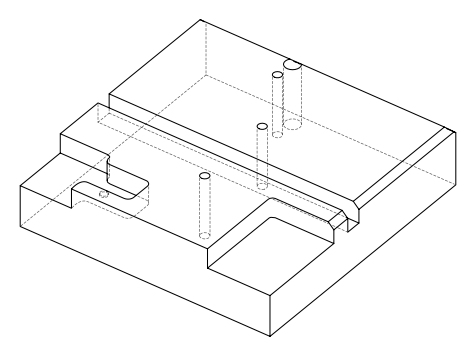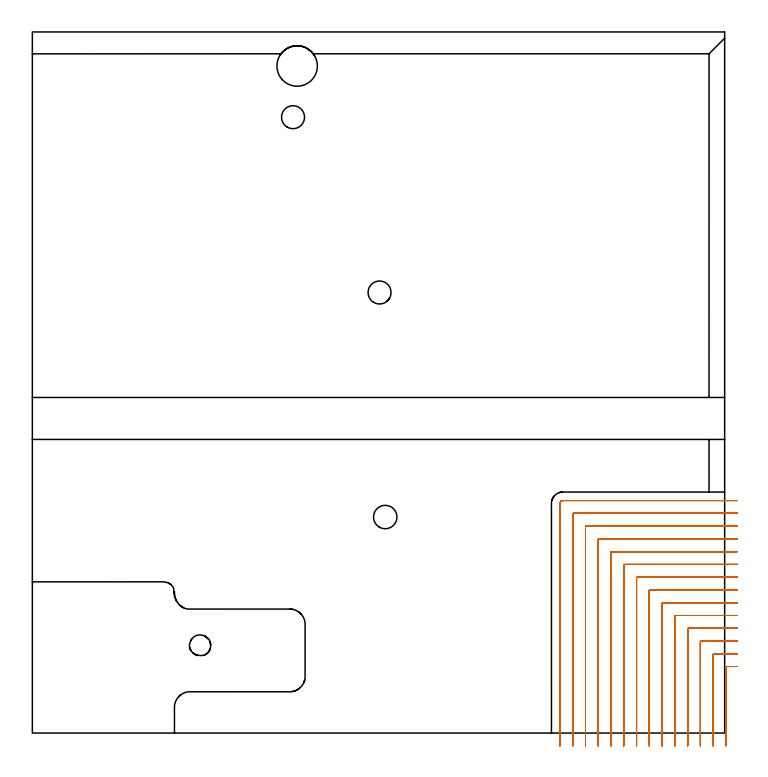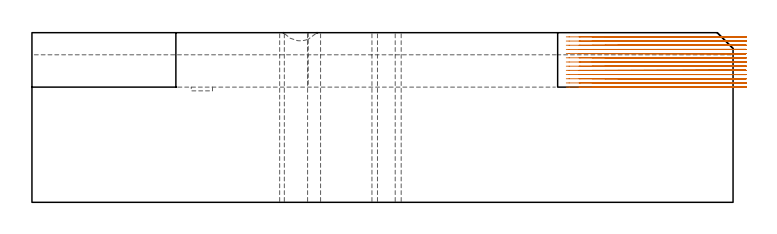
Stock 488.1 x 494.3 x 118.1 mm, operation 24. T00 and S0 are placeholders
(PLAN: 26 operations, 18 tool changes, 203.1 min)
(1 SPOT_DRILL | STEP1HOLE | NXT0321_9005460120000 | 0.03 min | 7 mm3)
(2 SPOT_DRILL_1 | STEP1HOLE_1 | NXT0321_9005460120000 | 0.05 min | 182 mm3)
(3 SPOT_DRILL_2 | STEP1HOLE_2 | NXT0321_9005460120000 | 0.03 min | 3 mm3)
(4 SPOT_DRILL_3 | STEP1HOLE_3 | NXT0321_9005460120000 | 0.03 min | 3 mm3)
(5 SPOT_DRILL_4 | STEP1POCKET | NXT0321_9005460120000 | 0.04 min | 4181 mm3)
(6 DRILL_BLIND_HOLE_INTO_CENTER | STEP1HOLE | NXT0301_077 | 0.07 min | 1278 mm3)
(7 GUN_DRILL_THROUGH_HOLE | STEP1HOLE | UGT0307_007 | 0.58 min | 8068 mm3)
(8 DRILL_TO_ENLARGE_THROUGH_HOLE | STEP1HOLE | UGT0301_286 | 0.51 min | 14924 mm3)
(9 DRILL_BLIND_HOLE_INTO_CENTER_1 | STEP1HOLE_1 | NXT0301_077 | 0.07 min | 1125 mm3)
(10 GUN_DRILL_THROUGH_HOLE_1 | STEP1HOLE_1 | UGT0307_007 | 0.59 min | 8078 mm3)
(11 DRILL_TO_ENLARGE_THROUGH_HOLE_1 | STEP1HOLE_1 | NXT0301_104 | 0.5 min | 8735 mm3)
(12 DRILL_TO_ENLARGE_THROUGH_HOLE_2 | STEP1HOLE_1 | UGT0301_392 | 0.52 min | 57133 mm3)
(13 DRILL_BLIND_HOLE_INTO_CENTER_2 | STEP1HOLE_2 | NXT0301_077 | 0.07 min | 1281 mm3)
(14 GUN_DRILL_THROUGH_HOLE_2 | STEP1HOLE_2 | UGT0307_007 | 0.58 min | 8064 mm3)
(15 DRILL_TO_ENLARGE_THROUGH_HOLE_3 | STEP1HOLE_2 | UGT0301_286 | 0.51 min | 14933 mm3)
(16 DRILL_BLIND_HOLE_INTO_CENTER_3 | STEP1HOLE_3 | NXT0301_038 | 0.05 min | 322 mm3)
(17 GUN_DRILL_THROUGH_HOLE_3 | STEP1HOLE_3 | UGT0307_002 | 0.56 min | 3016 mm3)
(18 SPADE_DRILL_TO_ENLARGE_THROUGH_HOLE | STEP1HOLE_3 | UGT0306_007 | 0.5 min | 21841 mm3)
(19 DRILL_BLIND_HOLE_INTO_CENTER_4 | STEP1POCKET | NXT0301_128 | 0.03 min | 257 mm3)
(20 MILL_ROUGH_BLIND_HOLE_CONTOUR | STEP1POCKET | UGT0201_129 | Spiral | 0.06 min | 1010 mm3)
(21 AREA_MILL | FG_CHAMFER_SURFACE | UGT0205_001 | 1.45 min | 2997 mm3)
(22 AREA_MILL_1 | FG_CHAMFER_SURFACE_1 | UGT0205_001 | 23.39 min | 57673 mm3)
(23 AREA_MILL_2 | FG_CHAMFER_SURFACE_2 | UGT0205_001 | 8.21 min | 15261 mm3)
(24 MILL_CORNER_NOTCH_RECTANGULAR | CORNER_NOTCH_RECTANGULAR | NXT0201_011 | Follow Part, ap 3, ae 75% | 71.51 min | 785371 mm3)
(25 MILL_OPEN_POCKET | POCKET_OPEN | NXT0201_011 | Follow Part, ap 3, ae 75% | 75.9 min | 602952 mm3)
(26 MILL_RECTANGULAR_SLOT | SLOT_RECTANGULAR | UGT0201_094 | Follow Part, ap 5, ae 75% | 17.23 min | 546840 mm3)
(TOOL NXT0321_9005460120000 | NC Spot Drill, 142deg, 12mm, Carbide, Uncoated | D12 PA142 FL30 Z2)
(TOOL NXT0301_077 | Carbide Drill 10.6mm [860.1-1060-053A1-MM 2214] | D10.6 PA140 FL71 Z2)
(TOOL UGT0307_007 | Gun Drill 10 mm | D10 PA130 FL24 Z1)
(TOOL UGT0301_286 | Twist Drill 16.2 mm | D16.2 PA118 FL125 Z2)
(TOOL NXT0301_104 | Carbide Drill 14mm [860.1-1400-112A1-MM 2214] | D14 PA140 FL123 Z2)
(TOOL UGT0301_392 | Twist Drill 28.5 mm | D28.5 PA118 FL165 Z2)
(TOOL NXT0301_038 | Carbide Drill 6.7mm [860.1-0670-034A1-MM 2214] | D6.7 PA140 FL53 Z2)
(TOOL UGT0307_002 | Gun Drill 6 mm | D6 PA130 FL24 Z1)
(TOOL UGT0306_007 | Spade Drill 16.5mm | D16.5 PA132 FL10 Z2)
(TOOL NXT0301_128 | Carbide Drill 12mm [861.1-1200-036A1-GP GC34] | D12 PA150 FL37.4 Z2)
(TOOL UGT0201_129 | Carbide End Mill 11.9 | D11.9 FL15 Z4)
(TOOL UGT0205_001 | Chamfer Mill 20 x 3 x 45 deg. | D20 FL50 Z2)
(TOOL NXT0201_011 | ENDMILL 12mm [2P460-1200-NA 1630] | D12 FL38 Z6)
(TOOL UGT0201_094 | End mill 20 mm | D20 FL38 Z4)
(OP 24 MILL_CORNER_NOTCH_RECTANGULAR)
G17 G21 G94 G90
T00 M6
G54
G17 G0 G90 X497.1 Y46.934 S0 M3
G43 Z128.1 H1
Z115.185
G94 G1 X494.1 Y46.905 F250.
G2 X492.979 Y46.9 R117. F500.
G1 X489.592
G3 X489. Y46.308 R0.6
G1 Y-5.932
Y-8.932 F250.
G0 Z128.1
X497.1 Y55.937
Z115.185
G1 X494.1 Y55.906
G2 X492.979 Y55.9 R108. F500.
G1 X480.592
G3 X480. Y55.308 R0.6
G1 Y-6.
Y-9. F250.
G0 Z128.1
X497.1 Y64.94
Z115.185
G1 X494.1 Y64.906
G2 X492.979 Y64.9 R99. F500.
G1 X471.593
G3 X471. Y64.307 R0.6
G1 Y-6.
Y-9. F250.
G0 Z128.1
X497.1 Y73.944
Z115.185
G1 X494.1 Y73.907
G2 X492.979 Y73.9 R90. F500.
G1 X462.593
G3 X462. Y73.307 R0.6
G1 Y-6.
Y-9. F250.
G0 Z128.1
X497.1 Y82.949
Z115.185
G1 X494.1 Y82.908
G2 X492.979 Y82.9 R81. F500.
G1 X453.593
G3 X453. Y82.307 R0.6
G1 Y-6.
Y-9. F250.
G0 Z128.1
X497.1 Y91.955
Z115.185
G1 X494.1 Y91.909
G2 X492.979 Y91.9 R72. F500.
G1 X444.594
G3 X444. Y91.306 R0.6
G1 Y-6.
Y-9. F250.
G0 Z128.1
X497.1 Y100.963
Z115.185
G1 X494.1 Y100.91
G2 X492.979 Y100.9 R63. F500.
G1 X435.594
G3 X435. Y100.306 R0.6
G1 Y-6.
Y-9. F250.
G0 Z128.1
X497.099 Y109.974
Z115.185
G1 X494.1 Y109.912
G2 X492.979 Y109.9 R54. F500.
G1 X426.594
G3 X426. Y109.306 R0.6
G1 Y-6.
Y-9. F250.
G0 Z128.1
X497.099 Y118.989
Z115.185
G1 X494.1 Y118.914
G2 X492.979 Y118.9 R45. F500.
G1 X417.595
G3 X417. Y118.305 R0.6
G1 Y-6.
Y-9. F250.
G0 Z128.1
X497.099 Y128.011
Z115.185
G1 X494.1 Y127.917
G2 X492.979 Y127.9 R36. F500.
G1 X408.595
G3 X408. Y127.305 R0.6
G1 Y-6.
Y-9. F250.
G0 Z128.1
X497.097 Y137.048
Z115.185
G1 X494.1 Y136.923
G2 X492.979 Y136.9 R27. F500.
G1 X399.595
G3 X399. Y136.305 R0.6
G1 Y-6.
Y-9. F250.
G0 Z128.1
X497.094 Y146.122
Z115.185
G1 X494.1 Y145.935
G2 X492.979 Y145.9 R18. F500.
G1 X390.596
G3 X390. Y145.304 R0.6
G1 Y-6.
Y-9. F250.
G0 Z128.1
X497.077 Y155.344
Z115.185
G1 X494.1 Y154.97
G2 X492.979 Y154.9 R9. F500.
G1 X381.596
G3 X381. Y154.304 R0.6
G1 Y-6.
Y-9. F250.
G0 Z128.1
X495.979 Y163.9
Z115.185
G1 X492.979
X374. F500.
G3 X372. Y161.9 R2.
G1 Y-6.
Y-9. F250.
G0 Z128.1
X497.1 Y46.901
Z112.269
G1 X494.1 Y46.9
X489.592 F500.
G3 X489. Y46.308 R0.6
G1 Y-5.932
Y-8.932 F250.
G0 Z128.1
X497.1 Y55.901
Z112.269
G1 X494.1 Y55.9
X489.592 F500.
X480.592
G3 X480. Y55.308 R0.6
G1 Y-6.
Y-9. F250.
G0 Z128.1
X497.1 Y64.901
Z112.269
G1 X494.1 Y64.9
X480.592 F500.
X471.593
G3 X471. Y64.307 R0.6
G1 Y-6.
Y-9. F250.
G0 Z128.1
X497.1 Y73.901
Z112.269
G1 X494.1 Y73.9
X471.593 F500.
X462.593
G3 X462. Y73.307 R0.6
G1 Y-6.
Y-9. F250.
G0 Z128.1
X497.1 Y82.901
Z112.269
G1 X494.1 Y82.9
X462.593 F500.
X453.593
G3 X453. Y82.307 R0.6
G1 Y-6.
Y-9. F250.
G0 Z128.1
X497.1 Y91.901
Z112.269
G1 X494.1 Y91.9
X453.593 F500.
X444.594
G3 X444. Y91.306 R0.6
G1 Y-6.
Y-9. F250.
G0 Z128.1
X497.1 Y100.901
Z112.269
G1 X494.1 Y100.9
X444.594 F500.
X435.594
G3 X435. Y100.306 R0.6
G1 Y-6.
Y-9. F250.
G0 Z128.1
X497.1 Y109.901
Z112.269
G1 X494.1 Y109.9
X435.594 F500.
X426.594
G3 X426. Y109.306 R0.6
G1 Y-6.
Y-9. F250.
G0 Z128.1
X497.1 Y118.902
Z112.269
G1 X494.1 Y118.9
X426.594 F500.
X417.595
G3 X417. Y118.305 R0.6
G1 Y-6.
Y-9. F250.
G0 Z128.1
X497.1 Y127.902
Z112.269
G1 X494.1 Y127.9
X417.595 F500.
X408.595
G3 X408. Y127.305 R0.6
G1 Y-6.
Y-9. F250.
G0 Z128.1
X497.1 Y136.903
Z112.269
G1 X494.1 Y136.9
X408.595 F500.
X399.595
G3 X399. Y136.305 R0.6
G1 Y-6.
Y-9. F250.
G0 Z128.1
X497.1 Y145.904
Z112.269
G1 X494.1 Y145.9
X399.595 F500.
X390.596
G3 X390. Y145.304 R0.6
G1 Y-6.
Y-9. F250.
G0 Z128.1
X497.1 Y154.908
Z112.269
G1 X494.1 Y154.9
X390.596 F500.
X381.596
G3 X381. Y154.304 R0.6
G1 Y-6.
Y-9. F250.
G0 Z128.1
X497.075 Y163.9
Z112.269
G1 X494.075
X374. F500.
G3 X372. Y161.9 R2.
G1 Y-6.
Y-9. F250.
G0 Z128.1
X497.1 Y46.9
Z109.354
G1 X494.1
X489.592 F500.
G3 X489. Y46.308 R0.6
G1 Y-5.932
Y-8.932 F250.
G0 Z128.1
X497.1 Y55.9
Z109.354
G1 X494.1
X480.592 F500.
G3 X480. Y55.308 R0.6
G1 Y-6.
Y-9. F250.
G0 Z128.1
X497.1 Y64.9
Z109.354
G1 X494.1
X471.593 F500.
G3 X471. Y64.307 R0.6
G1 Y-6.
Y-9. F250.
G0 Z128.1
X497.1 Y73.9
Z109.354
G1 X494.1
X462.593 F500.
G3 X462. Y73.307 R0.6
G1 Y-6.
Y-9. F250.
G0 Z128.1
X497.1 Y82.9
Z109.354
G1 X494.1
X453.593 F500.
G3 X453. Y82.307 R0.6
G1 Y-6.
Y-9. F250.
G0 Z128.1
X497.1 Y91.9
Z109.354
G1 X494.1
X444.594 F500.
G3 X444. Y91.306 R0.6
G1 Y-6.
Y-9. F250.
G0 Z128.1
X497.1 Y100.9
Z109.354
G1 X494.1
X435.594 F500.
G3 X435. Y100.306 R0.6
G1 Y-6.
Y-9. F250.
G0 Z128.1
X497.1 Y109.9
Z109.354
G1 X494.1
X426.594 F500.
G3 X426. Y109.306 R0.6
G1 Y-6.
Y-9. F250.
G0 Z128.1
X497.1 Y118.9
Z109.354
G1 X494.1
X417.595 F500.
G3 X417. Y118.305 R0.6
G1 Y-6.
Y-9. F250.
G0 Z128.1
X497.1 Y127.9
Z109.354
G1 X494.1
X408.595 F500.
G3 X408. Y127.305 R0.6
G1 Y-6.
Y-9. F250.
G0 Z128.1
X497.1 Y136.9
Z109.354
G1 X494.1
X399.595 F500.
G3 X399. Y136.305 R0.6
G1 Y-6.
Y-9. F250.
G0 Z128.1
X497.1 Y145.9
Z109.354
G1 X494.1
X390.596 F500.
G3 X390. Y145.304 R0.6
G1 Y-6.
Y-9. F250.
G0 Z128.1
X497.1 Y154.9
Z109.354
G1 X494.1
X381.596 F500.
G3 X381. Y154.304 R0.6
G1 Y-6.
Y-9. F250.
G0 Z128.1
X497.1 Y163.9
Z109.354
G1 X494.1
X374. F500.
G3 X372. Y161.9 R2.
G1 Y-6.
Y-9. F250.
G0 Z128.1
X497.1 Y46.9
Z106.438
G1 X494.1
X489.592 F500.
G3 X489. Y46.308 R0.6
G1 Y-5.932
Y-8.932 F250.
G0 Z128.1
X497.1 Y55.9
Z106.438
G1 X494.1
X480.592 F500.
G3 X480. Y55.308 R0.6
G1 Y-6.
Y-9. F250.
G0 Z128.1
X497.1 Y64.9
Z106.438
G1 X494.1
X471.593 F500.
G3 X471. Y64.307 R0.6
G1 Y-6.
Y-9. F250.
G0 Z128.1
X497.1 Y73.9
Z106.438
G1 X494.1
X462.593 F500.
G3 X462. Y73.307 R0.6
G1 Y-6.
Y-9. F250.
G0 Z128.1
X497.1 Y82.9
Z106.438
G1 X494.1
X453.593 F500.
G3 X453. Y82.307 R0.6
G1 Y-6.
Y-9. F250.
G0 Z128.1
X497.1 Y91.9
Z106.438
G1 X494.1
X444.594 F500.
G3 X444. Y91.306 R0.6
G1 Y-6.
Y-9. F250.
G0 Z128.1
X497.1 Y100.9
Z106.438
G1 X494.1
X435.594 F500.
G3 X435. Y100.306 R0.6
G1 Y-6.
Y-9. F250.
G0 Z128.1
X497.1 Y109.9
Z106.438
G1 X494.1
X426.594 F500.
G3 X426. Y109.306 R0.6
G1 Y-6.
Y-9. F250.
G0 Z128.1
X497.1 Y118.9
Z106.438
G1 X494.1
X417.595 F500.
G3 X417. Y118.305 R0.6
G1 Y-6.
Y-9. F250.
G0 Z128.1
X497.1 Y127.9
Z106.438
G1 X494.1
X408.595 F500.
G3 X408. Y127.305 R0.6
G1 Y-6.
Y-9. F250.
G0 Z128.1
X497.1 Y136.9
Z106.438
G1 X494.1
X399.595 F500.
G3 X399. Y136.305 R0.6
G1 Y-6.
Y-9. F250.
G0 Z128.1
X497.1 Y145.9
Z106.438
G1 X494.1
X390.596 F500.
G3 X390. Y145.304 R0.6
G1 Y-6.
Y-9. F250.
G0 Z128.1
X497.1 Y154.9
Z106.438
G1 X494.1
X381.596 F500.
G3 X381. Y154.304 R0.6
G1 Y-6.
Y-9. F250.
G0 Z128.1
X497.1 Y163.9
Z106.438
G1 X494.1
X374. F500.
G3 X372. Y161.9 R2.
G1 Y-6.
Y-9. F250.
G0 Z128.1
X497.1 Y46.9
Z103.523
G1 X494.1
X489.592 F500.
G3 X489. Y46.308 R0.6
G1 Y-5.932
Y-8.932 F250.
G0 Z128.1
X497.1 Y55.9
Z103.523
G1 X494.1
X480.592 F500.
G3 X480. Y55.308 R0.6
G1 Y-6.
Y-9. F250.
G0 Z128.1
X497.1 Y64.9
Z103.523
G1 X494.1
X471.593 F500.
G3 X471. Y64.307 R0.6
G1 Y-6.
Y-9. F250.
G0 Z128.1
X497.1 Y73.9
Z103.523
G1 X494.1
X462.593 F500.
G3 X462. Y73.307 R0.6
G1 Y-6.
Y-9. F250.
G0 Z128.1
X497.1 Y82.9
Z103.523
G1 X494.1
X453.593 F500.
G3 X453. Y82.307 R0.6
G1 Y-6.
Y-9. F250.
G0 Z128.1
X497.1 Y91.9
Z103.523
G1 X494.1
X444.594 F500.
G3 X444. Y91.306 R0.6
G1 Y-6.
Y-9. F250.
G0 Z128.1
X497.1 Y100.9
Z103.523
G1 X494.1
X435.594 F500.
G3 X435. Y100.306 R0.6
G1 Y-6.
Y-9. F250.
G0 Z128.1
X497.1 Y109.9
Z103.523
G1 X494.1
X426.594 F500.
G3 X426. Y109.306 R0.6
G1 Y-6.
Y-9. F250.
G0 Z128.1
X497.1 Y118.9
Z103.523
G1 X494.1
X417.595 F500.
G3 X417. Y118.305 R0.6
G1 Y-6.
Y-9. F250.
G0 Z128.1
X497.1 Y127.9
Z103.523
G1 X494.1
X408.595 F500.
G3 X408. Y127.305 R0.6
G1 Y-6.
Y-9. F250.
G0 Z128.1
X497.1 Y136.9
Z103.523
G1 X494.1
X399.595 F500.
G3 X399. Y136.305 R0.6
G1 Y-6.
Y-9. F250.
G0 Z128.1
X497.1 Y145.9
Z103.523
G1 X494.1
X390.596 F500.
G3 X390. Y145.304 R0.6
G1 Y-6.
Y-9. F250.
G0 Z128.1
X497.1 Y154.9
Z103.523
G1 X494.1
X381.596 F500.
G3 X381. Y154.304 R0.6
G1 Y-6.
Y-9. F250.
G0 Z128.1
X497.1 Y163.9
Z103.523
G1 X494.1
X374. F500.
G3 X372. Y161.9 R2.
G1 Y-6.
Y-9. F250.
G0 Z128.1
X497.1 Y46.9
Z100.608
G1 X494.1
X489.592 F500.
G3 X489. Y46.308 R0.6
G1 Y-5.932
Y-8.932 F250.
G0 Z128.1
X497.1 Y55.9
Z100.608
G1 X494.1
X480.592 F500.
G3 X480. Y55.308 R0.6
G1 Y-6.
Y-9. F250.
G0 Z128.1
X497.1 Y64.9
Z100.608
G1 X494.1
X471.593 F500.
G3 X471. Y64.307 R0.6
G1 Y-6.
Y-9. F250.
G0 Z128.1
X497.1 Y73.9
Z100.608
G1 X494.1
X462.593 F500.
G3 X462. Y73.307 R0.6
G1 Y-6.
Y-9. F250.
G0 Z128.1
X497.1 Y82.9
Z100.608
G1 X494.1
X453.593 F500.
G3 X453. Y82.307 R0.6
G1 Y-6.
Y-9. F250.
G0 Z128.1
X497.1 Y91.9
Z100.608
G1 X494.1
X444.594 F500.
G3 X444. Y91.306 R0.6
G1 Y-6.
Y-9. F250.
G0 Z128.1
X497.1 Y100.9
Z100.608
G1 X494.1
X435.594 F500.
G3 X435. Y100.306 R0.6
G1 Y-6.
Y-9. F250.
G0 Z128.1
X497.1 Y109.9
Z100.608
G1 X494.1
X426.594 F500.
G3 X426. Y109.306 R0.6
G1 Y-6.
Y-9. F250.
G0 Z128.1
X497.1 Y118.9
Z100.608
G1 X494.1
X417.595 F500.
G3 X417. Y118.305 R0.6
G1 Y-6.
Y-9. F250.
G0 Z128.1
X497.1 Y127.9
Z100.608
G1 X494.1
X408.595 F500.
G3 X408. Y127.305 R0.6
G1 Y-6.
Y-9. F250.
G0 Z128.1
X497.1 Y136.9
Z100.608
G1 X494.1
X399.595 F500.
G3 X399. Y136.305 R0.6
G1 Y-6.
Y-9. F250.
G0 Z128.1
X497.1 Y145.9
Z100.608
G1 X494.1
X390.596 F500.
G3 X390. Y145.304 R0.6
G1 Y-6.
Y-9. F250.
G0 Z128.1
X497.1 Y154.9
Z100.608
G1 X494.1
X381.596 F500.
G3 X381. Y154.304 R0.6
G1 Y-6.
Y-9. F250.
G0 Z128.1
X497.1 Y163.9
Z100.608
G1 X494.1
X374. F500.
G3 X372. Y161.9 R2.
G1 Y-6.
Y-9. F250.
G0 Z128.1
X497.1 Y46.9
Z97.692
G1 X494.1
X489.592 F500.
G3 X489. Y46.308 R0.6
G1 Y-5.932
Y-8.932 F250.
G0 Z128.1
X497.1 Y55.9
Z97.692
G1 X494.1
X480.592 F500.
G3 X480. Y55.308 R0.6
G1 Y-6.
Y-9. F250.
G0 Z128.1
X497.1 Y64.9
Z97.692
G1 X494.1
X471.593 F500.
G3 X471. Y64.307 R0.6
G1 Y-6.
Y-9. F250.
G0 Z128.1
X497.1 Y73.9
Z97.692
G1 X494.1
X462.593 F500.
G3 X462. Y73.307 R0.6
G1 Y-6.
Y-9. F250.
G0 Z128.1
X497.1 Y82.9
Z97.692
G1 X494.1
X453.593 F500.
G3 X453. Y82.307 R0.6
G1 Y-6.
Y-9. F250.
G0 Z128.1
X497.1 Y91.9
Z97.692
G1 X494.1
X444.594 F500.
G3 X444. Y91.306 R0.6
G1 Y-6.
Y-9. F250.
G0 Z128.1
X497.1 Y100.9
Z97.692
G1 X494.1
X435.594 F500.
G3 X435. Y100.306 R0.6
G1 Y-6.
Y-9. F250.
G0 Z128.1
X497.1 Y109.9
Z97.692
G1 X494.1
X426.594 F500.
G3 X426. Y109.306 R0.6
G1 Y-6.
Y-9. F250.
G0 Z128.1
X497.1 Y118.9
Z97.692
G1 X494.1
X417.595 F500.
G3 X417. Y118.305 R0.6
G1 Y-6.
Y-9. F250.
G0 Z128.1
X497.1 Y127.9
Z97.692
G1 X494.1
X408.595 F500.
G3 X408. Y127.305 R0.6
G1 Y-6.
Y-9. F250.
G0 Z128.1
X497.1 Y136.9
Z97.692
G1 X494.1
X399.595 F500.
G3 X399. Y136.305 R0.6
G1 Y-6.
Y-9. F250.
G0 Z128.1
X497.1 Y145.9
Z97.692
G1 X494.1
X390.596 F500.
G3 X390. Y145.304 R0.6
G1 Y-6.
Y-9. F250.
G0 Z128.1
X497.1 Y154.9
Z97.692
G1 X494.1
X381.596 F500.
G3 X381. Y154.304 R0.6
G1 Y-6.
Y-9. F250.
G0 Z128.1
X497.1 Y163.9
Z97.692
G1 X494.1
X374. F500.
G3 X372. Y161.9 R2.
G1 Y-6.
Y-9. F250.
G0 Z128.1
X497.1 Y46.9
Z94.777
G1 X494.1
X489.592 F500.
G3 X489. Y46.308 R0.6
G1 Y-5.932
Y-8.932 F250.
G0 Z128.1
X497.1 Y55.9
Z94.777
G1 X494.1
X480.592 F500.
G3 X480. Y55.308 R0.6
G1 Y-6.
Y-9. F250.
G0 Z128.1
X497.1 Y64.9
Z94.777
G1 X494.1
X471.593 F500.
G3 X471. Y64.307 R0.6
G1 Y-6.
Y-9. F250.
G0 Z128.1
X497.1 Y73.9
Z94.777
G1 X494.1
X462.593 F500.
G3 X462. Y73.307 R0.6
G1 Y-6.
Y-9. F250.
G0 Z128.1
X497.1 Y82.9
Z94.777
G1 X494.1
X453.593 F500.
G3 X453. Y82.307 R0.6
G1 Y-6.
Y-9. F250.
G0 Z128.1
X497.1 Y91.9
Z94.777
G1 X494.1
X444.594 F500.
G3 X444. Y91.306 R0.6
G1 Y-6.
Y-9. F250.
G0 Z128.1
X497.1 Y100.9
Z94.777
G1 X494.1
X435.594 F500.
G3 X435. Y100.306 R0.6
G1 Y-6.
Y-9. F250.
G0 Z128.1
X497.1 Y109.9
Z94.777
G1 X494.1
X426.594 F500.
G3 X426. Y109.306 R0.6
G1 Y-6.
Y-9. F250.
G0 Z128.1
X497.1 Y118.9
Z94.777
G1 X494.1
X417.595 F500.
G3 X417. Y118.305 R0.6
G1 Y-6.
Y-9. F250.
G0 Z128.1
X497.1 Y127.9
Z94.777
G1 X494.1
X408.595 F500.
G3 X408. Y127.305 R0.6
G1 Y-6.
Y-9. F250.
G0 Z128.1
X497.1 Y136.9
Z94.777
G1 X494.1
X399.595 F500.
G3 X399. Y136.305 R0.6
G1 Y-6.
Y-9. F250.
G0 Z128.1
X497.1 Y145.9
Z94.777
G1 X494.1
X390.596 F500.
G3 X390. Y145.304 R0.6
G1 Y-6.
Y-9. F250.
G0 Z128.1
X497.1 Y154.9
Z94.777
G1 X494.1
X381.596 F500.
G3 X381. Y154.304 R0.6
G1 Y-6.
Y-9. F250.
G0 Z128.1
X497.1 Y163.9
Z94.777
G1 X494.1
X374. F500.
G3 X372. Y161.9 R2.
G1 Y-6.
Y-9. F250.
G0 Z128.1
X497.1 Y46.9
Z91.862
G1 X494.1
X489.592 F500.
G3 X489. Y46.308 R0.6
G1 Y-5.932
Y-8.932 F250.
G0 Z128.1
X497.1 Y55.9
Z91.862
G1 X494.1
X480.592 F500.
G3 X480. Y55.308 R0.6
G1 Y-6.
Y-9. F250.
G0 Z128.1
X497.1 Y64.9
Z91.862
G1 X494.1
X471.593 F500.
G3 X471. Y64.307 R0.6
G1 Y-6.
Y-9. F250.
G0 Z128.1
X497.1 Y73.9
Z91.862
G1 X494.1
X462.593 F500.
G3 X462. Y73.307 R0.6
G1 Y-6.
Y-9. F250.
G0 Z128.1
X497.1 Y82.9
Z91.862
G1 X494.1
X453.593 F500.
G3 X453. Y82.307 R0.6
G1 Y-6.
Y-9. F250.
G0 Z128.1
X497.1 Y91.9
Z91.862
G1 X494.1
X444.594 F500.
G3 X444. Y91.306 R0.6
G1 Y-6.
Y-9. F250.
G0 Z128.1
X497.1 Y100.9
Z91.862
G1 X494.1
X435.594 F500.
G3 X435. Y100.306 R0.6
G1 Y-6.
Y-9. F250.
G0 Z128.1
X497.1 Y109.9
Z91.862
G1 X494.1
X426.594 F500.
G3 X426. Y109.306 R0.6
G1 Y-6.
Y-9. F250.
G0 Z128.1
X497.1 Y118.9
Z91.862
G1 X494.1
X417.595 F500.
G3 X417. Y118.305 R0.6
G1 Y-6.
Y-9. F250.
G0 Z128.1
X497.1 Y127.9
Z91.862
G1 X494.1
X408.595 F500.
G3 X408. Y127.305 R0.6
G1 Y-6.
Y-9. F250.
G0 Z128.1
X497.1 Y136.9
Z91.862
G1 X494.1
X399.595 F500.
G3 X399. Y136.305 R0.6
G1 Y-6.
Y-9. F250.
G0 Z128.1
X497.1 Y145.9
Z91.862
G1 X494.1
X390.596 F500.
G3 X390. Y145.304 R0.6
G1 Y-6.
Y-9. F250.
G0 Z128.1
X497.1 Y154.9
Z91.862
G1 X494.1
X381.596 F500.
G3 X381. Y154.304 R0.6
G1 Y-6.
Y-9. F250.
G0 Z128.1
X497.1 Y163.9
Z91.862
G1 X494.1
X374. F500.
G3 X372. Y161.9 R2.
G1 Y-6.
Y-9. F250.
G0 Z128.1
X497.1 Y46.9
Z88.946
G1 X494.1
X489.592 F500.
G3 X489. Y46.308 R0.6
G1 Y-5.932
Y-8.932 F250.
G0 Z128.1
X497.1 Y55.9
Z88.946
G1 X494.1
X480.592 F500.
G3 X480. Y55.308 R0.6
G1 Y-6.
Y-9. F250.
G0 Z128.1
X497.1 Y64.9
Z88.946
G1 X494.1
X471.593 F500.
G3 X471. Y64.307 R0.6
G1 Y-6.
Y-9. F250.
G0 Z128.1
X497.1 Y73.9
Z88.946
G1 X494.1
X462.593 F500.
G3 X462. Y73.307 R0.6
G1 Y-6.
Y-9. F250.
G0 Z128.1
X497.1 Y82.9
Z88.946
G1 X494.1
X453.593 F500.
G3 X453. Y82.307 R0.6
G1 Y-6.
Y-9. F250.
G0 Z128.1
X497.1 Y91.9
Z88.946
G1 X494.1
X444.594 F500.
G3 X444. Y91.306 R0.6
G1 Y-6.
Y-9. F250.
G0 Z128.1
X497.1 Y100.9
Z88.946
G1 X494.1
X435.594 F500.
G3 X435. Y100.306 R0.6
G1 Y-6.
Y-9. F250.
G0 Z128.1
X497.1 Y109.9
Z88.946
G1 X494.1
X426.594 F500.
G3 X426. Y109.306 R0.6
G1 Y-6.
Y-9. F250.
G0 Z128.1
X497.1 Y118.9
Z88.946
G1 X494.1
X417.595 F500.
G3 X417. Y118.305 R0.6
G1 Y-6.
Y-9. F250.
G0 Z128.1
X497.1 Y127.9
Z88.946
G1 X494.1
X408.595 F500.
G3 X408. Y127.305 R0.6
G1 Y-6.
Y-9. F250.
G0 Z128.1
X497.1 Y136.9
Z88.946
G1 X494.1
X399.595 F500.
G3 X399. Y136.305 R0.6
G1 Y-6.
Y-9. F250.
G0 Z128.1
X497.1 Y145.9
Z88.946
G1 X494.1
X390.596 F500.
G3 X390. Y145.304 R0.6
G1 Y-6.
Y-9. F250.
G0 Z128.1
X497.1 Y154.9
Z88.946
G1 X494.1
X381.596 F500.
G3 X381. Y154.304 R0.6
G1 Y-6.
Y-9. F250.
G0 Z128.1
X497.1 Y163.9
Z88.946
G1 X494.1
X374. F500.
G3 X372. Y161.9 R2.
G1 Y-6.
Y-9. F250.
G0 Z128.1
X497.1 Y46.9
Z86.031
G1 X494.1
X489.592 F500.
G3 X489. Y46.308 R0.6
G1 Y-5.932
Y-8.932 F250.
G0 Z128.1
X497.1 Y55.9
Z86.031
G1 X494.1
X480.592 F500.
G3 X480. Y55.308 R0.6
G1 Y-6.
Y-9. F250.
G0 Z128.1
X497.1 Y64.9
Z86.031
G1 X494.1
X471.593 F500.
G3 X471. Y64.307 R0.6
G1 Y-6.
Y-9. F250.
G0 Z128.1
X497.1 Y73.9
Z86.031
G1 X494.1
X462.593 F500.
G3 X462. Y73.307 R0.6
G1 Y-6.
Y-9. F250.
G0 Z128.1
X497.1 Y82.9
Z86.031
G1 X494.1
X453.593 F500.
G3 X453. Y82.307 R0.6
G1 Y-6.
Y-9. F250.
G0 Z128.1
X497.1 Y91.9
Z86.031
G1 X494.1
X444.594 F500.
G3 X444. Y91.306 R0.6
G1 Y-6.
Y-9. F250.
G0 Z128.1
X497.1 Y100.9
Z86.031
G1 X494.1
X435.594 F500.
G3 X435. Y100.306 R0.6
G1 Y-6.
Y-9. F250.
G0 Z128.1
X497.1 Y109.9
Z86.031
G1 X494.1
X426.594 F500.
G3 X426. Y109.306 R0.6
G1 Y-6.
Y-9. F250.
G0 Z128.1
X497.1 Y118.9
Z86.031
G1 X494.1
X417.595 F500.
G3 X417. Y118.305 R0.6
G1 Y-6.
Y-9. F250.
G0 Z128.1
X497.1 Y127.9
Z86.031
G1 X494.1
X408.595 F500.
G3 X408. Y127.305 R0.6
G1 Y-6.
Y-9. F250.
G0 Z128.1
X497.1 Y136.9
Z86.031
G1 X494.1
X399.595 F500.
G3 X399. Y136.305 R0.6
G1 Y-6.
Y-9. F250.
G0 Z128.1
X497.1 Y145.9
Z86.031
G1 X494.1
X390.596 F500.
G3 X390. Y145.304 R0.6
G1 Y-6.
Y-9. F250.
G0 Z128.1
X497.1 Y154.9
Z86.031
G1 X494.1
X381.596 F500.
G3 X381. Y154.304 R0.6
G1 Y-6.
Y-9. F250.
G0 Z128.1
X497.1 Y163.9
Z86.031
G1 X494.1
X374. F500.
G3 X372. Y161.9 R2.
G1 Y-6.
Y-9. F250.
G0 Z128.1
X497.1 Y46.9
Z83.115
G1 X494.1
X489.592 F500.
G3 X489. Y46.308 R0.6
G1 Y-5.932
Y-8.932 F250.
G0 Z128.1
X497.1 Y55.9
Z83.115
G1 X494.1
X480.592 F500.
G3 X480. Y55.308 R0.6
G1 Y-6.
Y-9. F250.
G0 Z128.1
X497.1 Y64.9
Z83.115
G1 X494.1
X471.593 F500.
G3 X471. Y64.307 R0.6
G1 Y-6.
Y-9. F250.
G0 Z128.1
X497.1 Y73.9
Z83.115
G1 X494.1
X462.593 F500.
G3 X462. Y73.307 R0.6
G1 Y-6.
Y-9. F250.
G0 Z128.1
X497.1 Y82.9
Z83.115
G1 X494.1
X453.593 F500.
G3 X453. Y82.307 R0.6
G1 Y-6.
Y-9. F250.
G0 Z128.1
X497.1 Y91.9
Z83.115
G1 X494.1
X444.594 F500.
G3 X444. Y91.306 R0.6
G1 Y-6.
Y-9. F250.
G0 Z128.1
X497.1 Y100.9
Z83.115
G1 X494.1
X435.594 F500.
G3 X435. Y100.306 R0.6
G1 Y-6.
Y-9. F250.
G0 Z128.1
X497.1 Y109.9
Z83.115
G1 X494.1
X426.594 F500.
G3 X426. Y109.306 R0.6
G1 Y-6.
Y-9. F250.
G0 Z128.1
X497.1 Y118.9
Z83.115
G1 X494.1
X417.595 F500.
G3 X417. Y118.305 R0.6
G1 Y-6.
Y-9. F250.
G0 Z128.1
X497.1 Y127.9
Z83.115
G1 X494.1
X408.595 F500.
G3 X408. Y127.305 R0.6
G1 Y-6.
Y-9. F250.
G0 Z128.1
X497.1 Y136.9
Z83.115
G1 X494.1
X399.595 F500.
G3 X399. Y136.305 R0.6
G1 Y-6.
Y-9. F250.
G0 Z128.1
X497.1 Y145.9
Z83.115
G1 X494.1
X390.596 F500.
G3 X390. Y145.304 R0.6
G1 Y-6.
Y-9. F250.
G0 Z128.1
X497.1 Y154.9
Z83.115
G1 X494.1
X381.596 F500.
G3 X381. Y154.304 R0.6
G1 Y-6.
Y-9. F250.
G0 Z128.1
X497.1 Y163.9
Z83.115
G1 X494.1
X374. F500.
G3 X372. Y161.9 R2.
G1 Y-6.
Y-9. F250.
G0 Z128.1
X497.1 Y46.9
Z80.2
G1 X494.1
X489.592 F500.
G3 X489. Y46.308 R0.6
G1 Y-5.932
Y-8.932 F250.
G0 Z128.1
X497.1 Y55.9
Z80.2
G1 X494.1
X480.592 F500.
G3 X480. Y55.308 R0.6
G1 Y-6.
Y-9. F250.
G0 Z128.1
X497.1 Y64.9
Z80.2
G1 X494.1
X471.593 F500.
G3 X471. Y64.307 R0.6
G1 Y-6.
Y-9. F250.
G0 Z128.1
X497.1 Y73.9
Z80.2
G1 X494.1
X462.593 F500.
G3 X462. Y73.307 R0.6
G1 Y-6.
Y-9. F250.
G0 Z128.1
X497.1 Y82.9
Z80.2
G1 X494.1
X453.593 F500.
G3 X453. Y82.307 R0.6
G1 Y-6.
Y-9. F250.
G0 Z128.1
X497.1 Y91.9
Z80.2
G1 X494.1
X444.594 F500.
G3 X444. Y91.306 R0.6
G1 Y-6.
Y-9. F250.
G0 Z128.1
X497.1 Y100.9
Z80.2
G1 X494.1
X435.594 F500.
G3 X435. Y100.306 R0.6
G1 Y-6.
Y-9. F250.
G0 Z128.1
X497.1 Y109.9
Z80.2
G1 X494.1
X426.594 F500.
G3 X426. Y109.306 R0.6
G1 Y-6.
Y-9. F250.
G0 Z128.1
X497.1 Y118.9
Z80.2
G1 X494.1
X417.595 F500.
G3 X417. Y118.305 R0.6
G1 Y-6.
Y-9. F250.
G0 Z128.1
X497.1 Y127.9
Z80.2
G1 X494.1
X408.595 F500.
G3 X408. Y127.305 R0.6
G1 Y-6.
Y-9. F250.
G0 Z128.1
X497.1 Y136.9
Z80.2
G1 X494.1
X399.595 F500.
G3 X399. Y136.305 R0.6
G1 Y-6.
Y-9. F250.
G0 Z128.1
X497.1 Y145.9
Z80.2
G1 X494.1
X390.596 F500.
G3 X390. Y145.304 R0.6
G1 Y-6.
Y-9. F250.
G0 Z128.1
X497.1 Y154.9
Z80.2
G1 X494.1
X381.596 F500.
G3 X381. Y154.304 R0.6
G1 Y-6.
Y-9. F250.
G0 Z128.1
X497.1 Y163.9
Z80.2
G1 X494.1
X374. F500.
G3 X372. Y161.9 R2.
G1 Y-6.
Y-9. F250.
G0 Z128.1
M5
M2
